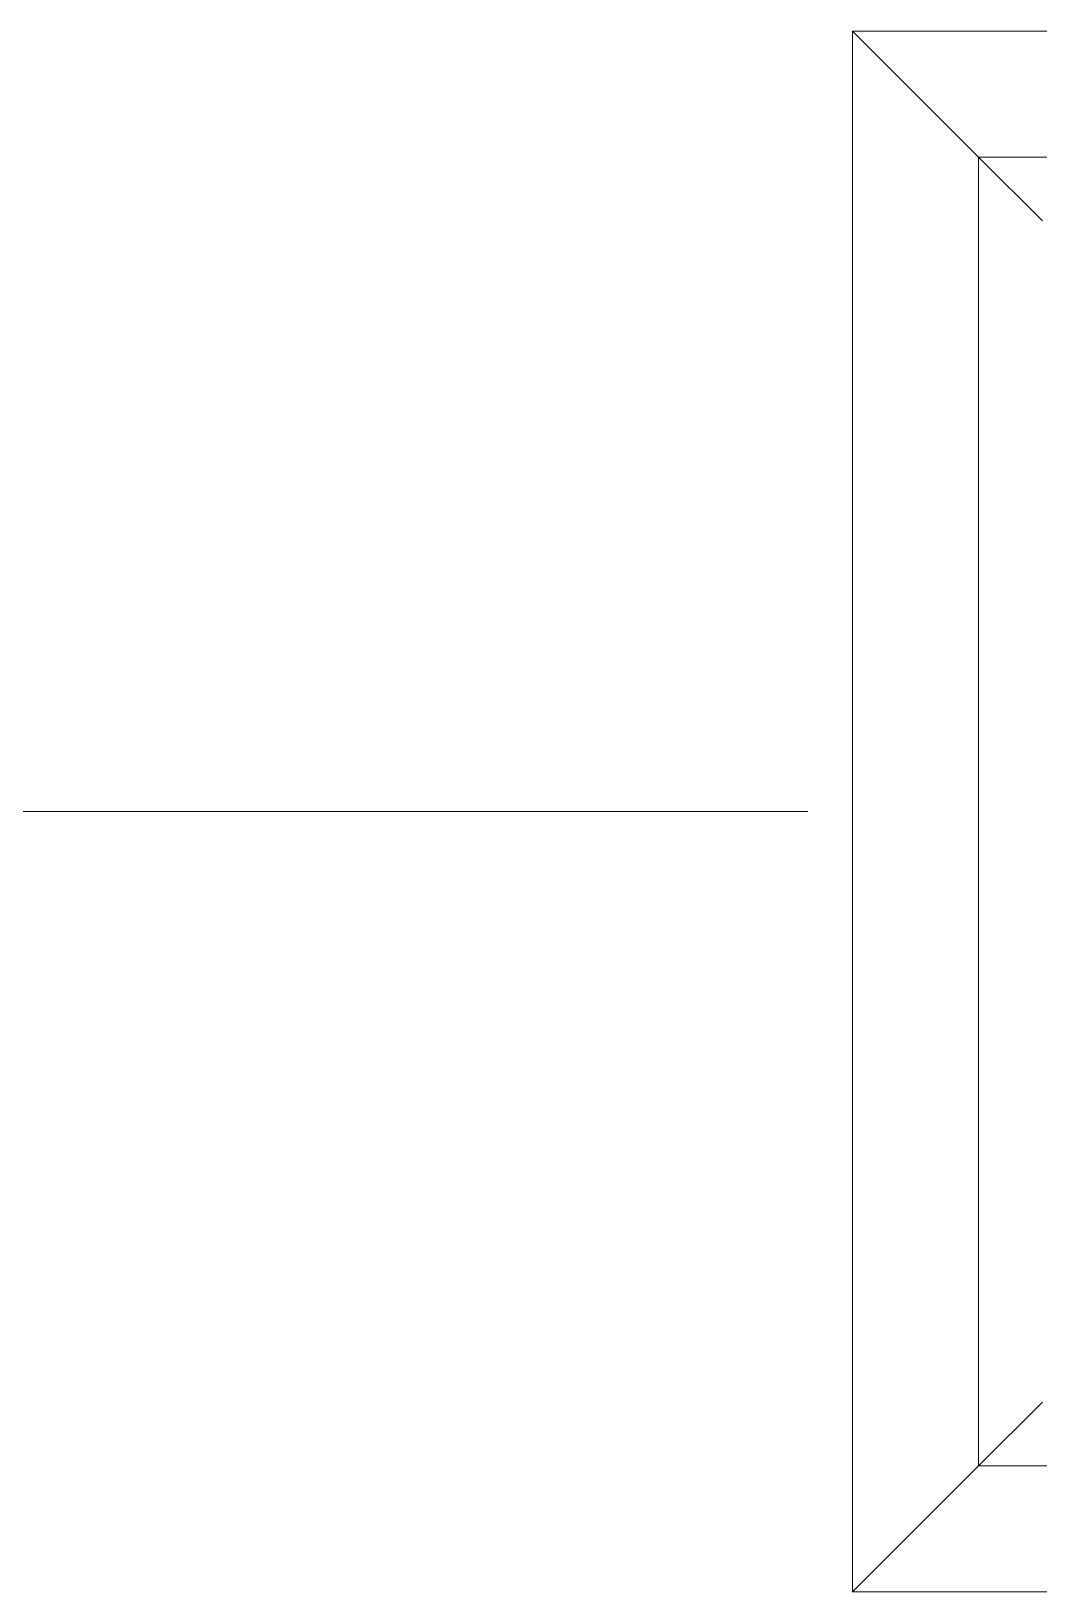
# Model space of a CAD drawing. Header units: millimetres. Extents: x -187347 to 135007, y -6415 to 292048.
# Drawn here: x -22809 to -22008, y 43435 to 44675 of the extents above; entities that cross this region are included whole.
import ezdxf

# ---------------------------------------------------------------- set-up
doc = ezdxf.new("R2010")
doc.units = ezdxf.units.MM
doc.header["$LTSCALE"] = 100
doc.linetypes.add('Z_LINE-CNTR', pattern=[17, 12, -2, 1, -2])
doc.layers.add('A-WALL', color=7, linetype='Continuous', lineweight=5)
doc.layers.add('S-GRID', color=7, linetype='Continuous', lineweight=5)

msp = doc.modelspace()

# ---------------------------------------------------------------- linework, layer by layer
at = {"layer": 'A-WALL'}
for p, q in [((-22155.9, 44675), (-20459.9, 44675)), ((-22155.9, 44675), (-22155.9, 44425)), ((-22055.9, 44575), (-22155.9, 44675)), ((-22155.9, 44675), (-22055.9, 44575)), ((-20459.9, 44675), (-22155.9, 44675)), ((-22155.9, 44675), (-22155.9, 43435)), ((-22005.1, 44524.2), (-22055.9, 44575)), ((-22055.9, 44575), (-22005.1, 44524.2)), ((-20559.9, 44575), (-22055.9, 44575)), ((-22055.9, 44575), (-22055.9, 43535)), ((-22155.9, 43685), (-22155.9, 44425)), ((-22155.9, 43685), (-22155.9, 43435)), ((-22055.9, 43535), (-22005.1, 43585.8)), ((-22005.1, 43585.8), (-22055.9, 43535)), ((-22155.9, 43435), (-22055.9, 43535)), ((-22055.9, 43535), (-22155.9, 43435)), ((-22055.9, 43535), (-20559.9, 43535)), ((-20709.9, 43435), (-22155.9, 43435)), ((-22155.9, 43435), (-20459.9, 43435))]:
    msp.add_line(p, q, dxfattribs=at)
at = {"layer": 'S-GRID', "color": 152, "linetype": 'Z_LINE-CNTR'}
msp.add_line((-89691.4, 44055), (-18064, 44055), dxfattribs=at)

doc.saveas('drawing.dxf')
